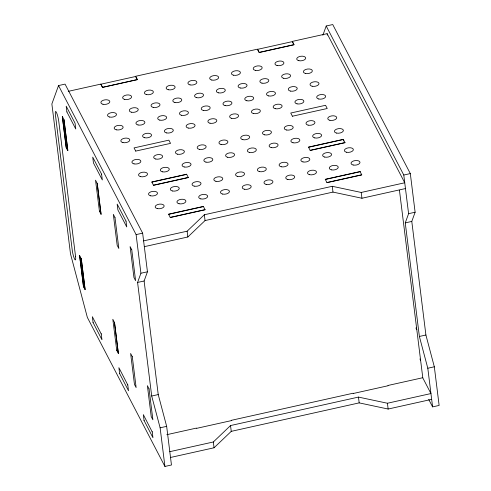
<?xml version="1.0" encoding="UTF-8"?>
<svg xmlns="http://www.w3.org/2000/svg" width="491" height="491" viewBox="0 0 491 491"><rect width="100%" height="100%" fill="white"/><g stroke="black" fill="none" stroke-linecap="round" stroke-linejoin="round"><path stroke-width="0.74" d="M58.533 85.569L51.868 103.969L70.495 253.847L87.349 317.413L164.927 466.45L171.457 464.995L166.658 426.354L158.231 394.574L144.115 280.993L147.447 271.793L142.642 233.151L65.058 84.114L58.533 85.569L136.111 234.606L140.917 273.241L137.584 282.448L151.701 396.022L160.127 427.808L164.927 466.45M322.875 35.205L326.202 26.005L332.732 24.55L410.316 173.587L415.116 212.229L411.789 221.429L425.906 335.009L434.326 366.789L439.132 405.431L432.602 406.886L428.723 399.435M432.602 406.886L427.802 368.244L419.375 336.458L405.259 222.883L408.592 213.677L403.786 175.035L326.202 26.005M143.605 240.878L187.126 231.193L204.33 214.763L332.266 186.298L361.223 192.454L404.75 182.769L327.129 33.664L292.311 41.416L293.986 44.632L259.168 52.377L257.493 49.161L135.626 76.283L137.333 79.56L102.515 87.312L100.839 84.096L68.243 91.351M144.323 246.672L187.844 236.987L205.054 220.563L332.984 192.091L361.941 198.247L405.468 188.562M169.8 451.671L213.327 441.986L230.531 425.556L358.461 397.09L387.424 403.24L430.945 393.555L422.659 377.64M170.524 457.465L214.045 447.78L231.249 431.356L359.185 402.884L388.142 409.04L431.669 399.355M135.719 151.099L170.549 143.372L168.873 140.156L134.055 147.901L135.731 151.118M292.403 116.226L327.233 108.505L325.564 105.289L290.74 113.034L292.415 116.25M151.86 182.13L186.684 174.385M308.551 147.263L343.369 139.512L343.547 140.972M153.462 185.181L188.28 177.435M310.146 150.314L344.97 142.568M168.628 214.334L203.446 206.588M325.312 179.467L360.136 171.721M170.23 217.39L205.048 209.639M326.914 182.523L361.732 174.771M136.111 234.606L142.642 233.151M403.786 175.035L410.316 173.587M140.917 273.241L147.447 271.793M408.592 213.677L415.116 212.229M137.584 282.448L144.115 280.993M405.259 222.883L411.789 221.429M151.701 396.022L158.231 394.574M419.375 336.458L425.906 335.009M160.127 427.808L166.658 426.354M427.802 368.244L434.326 366.789M166.823 434.682L196.461 428.084M231.279 420.339L353.146 393.217M387.964 385.472L422.782 377.72L399.435 190.207M196.529 428.373L231.347 420.621M353.213 393.506L388.031 385.754M416.104 328.031L416.767 329.308M416.055 328.031L416.724 329.32M419.897 358.946L420.609 360.222M101.606 174.201L92.707 157.102L93.462 162.963L102.331 179.994L101.576 174.139M66.899 111.936L75.767 129.004L75.043 123.173L66.175 106.142L66.905 111.973M99.366 211.062L101.103 214.414L97.261 183.505L95.524 180.148L99.434 211.204M116.655 350.169L118.392 353.526L114.55 322.612L112.813 319.254L116.723 350.31M101.244 333.966L92.345 316.695L93.094 322.728M127.807 384.993L118.877 367.661L119.663 373.755M152.222 431.902L143.329 414.631L144.078 420.664M93.069 322.532L101.962 339.76L101.214 333.727M119.601 373.491L128.525 390.787L127.746 384.692M144.053 420.468L152.946 437.696L152.198 431.663M361.223 192.454L361.941 198.247M387.424 403.24L388.142 409.04M327.129 33.664L327.313 35.119M332.266 186.298L332.984 192.091M358.461 397.09L359.185 402.884M204.33 214.763L205.054 220.563M230.531 425.556L231.249 431.356M187.126 231.193L187.844 236.987M213.327 441.986L214.045 447.78M97.187 183.339L101.029 214.254M114.477 322.452L118.319 353.36M64.014 119.632L67.856 150.547L66.181 147.331L62.339 116.416L63.965 119.669L67.807 150.577L66.144 147.386L62.302 116.471M81.303 258.739L85.146 289.653L83.47 286.437L79.591 255.578M135.651 76.479L100.833 84.225L102.49 87.423L137.314 79.671L135.651 76.479M292.335 41.612L257.517 49.358L259.18 52.555L293.999 44.804L292.335 41.612M186.611 174.219L151.787 181.971L153.523 185.322L188.341 177.576L186.611 174.219M343.295 139.352L308.477 147.097L310.214 150.455L345.032 142.709L343.295 139.352M203.372 206.429L168.554 214.174L170.291 217.531L205.109 209.78L203.372 206.429M360.063 171.562L325.238 179.307L326.975 182.664L361.793 174.913L360.063 171.562M126.027 221.11L117.159 204.078L117.883 209.909L126.752 226.946L126.027 221.11M114.998 217.568L113.323 214.352L117.177 245.285L118.84 248.483L114.998 217.568M131.76 249.778L130.09 246.562L133.939 277.495L135.602 280.686L131.76 249.778M81.254 258.775L79.628 255.523L83.47 286.437L85.096 289.69L81.254 258.775M132.288 356.675L130.612 353.465L134.466 384.398L136.13 387.589L132.288 356.675M149.049 388.884L147.38 385.668L151.228 416.601L152.891 419.799L149.049 388.884M75.559 256.535L58.754 121.289A6.776 1.08 77.5 0 0 56.367 112.304A6.776 1.08 77.5 0 0 55.428 114.906L72.238 250.146A6.776 1.08 77.5 0 0 74.62 259.138A6.776 1.08 77.5 0 0 75.559 256.535M102.993 104.27A4.517 2.289 -7.1 0 0 109.843 101.754A4.517 2.289 -7.1 0 0 103.22 100.268A4.517 2.289 -7.1 0 0 102.993 104.27M124.757 99.428A4.517 2.289 -7.1 0 0 131.606 96.911A4.517 2.289 -7.1 0 0 124.984 95.42A4.517 2.289 -7.1 0 0 124.757 99.428M146.521 94.585A4.517 2.289 -7.1 0 0 153.37 92.062A4.517 2.289 -7.1 0 0 146.748 90.577A4.517 2.289 -7.1 0 0 146.521 94.585M168.278 89.743A4.517 2.289 -7.1 0 0 175.127 87.22A4.517 2.289 -7.1 0 0 168.511 85.735A4.517 2.289 -7.1 0 0 168.278 89.743M190.042 84.9A4.517 2.289 -7.1 0 0 196.891 82.378A4.517 2.289 -7.1 0 0 190.269 80.892A4.517 2.289 -7.1 0 0 190.042 84.9M211.805 80.058A4.517 2.289 -7.1 0 0 218.655 77.535A4.517 2.289 -7.1 0 0 212.032 76.05A4.517 2.289 -7.1 0 0 211.805 80.058M233.569 75.215A4.517 2.289 -7.1 0 0 240.418 72.693A4.517 2.289 -7.1 0 0 233.796 71.207A4.517 2.289 -7.1 0 0 233.569 75.215M255.326 70.373A4.517 2.289 -7.1 0 0 262.176 67.85A4.517 2.289 -7.1 0 0 255.559 66.365A4.517 2.289 -7.1 0 0 255.326 70.373M277.09 65.53A4.517 2.289 -7.1 0 0 283.939 63.008A4.517 2.289 -7.1 0 0 277.317 61.522A4.517 2.289 -7.1 0 0 277.09 65.53M298.853 60.688A4.517 2.289 -7.1 0 0 305.703 58.165A4.517 2.289 -7.1 0 0 299.08 56.68A4.517 2.289 -7.1 0 0 298.853 60.688M109.646 117.048A4.517 2.289 -7.1 0 0 116.496 114.526A4.517 2.289 -7.1 0 0 109.874 113.04A4.517 2.289 -7.1 0 0 109.646 117.048M131.404 112.206A4.517 2.289 -7.1 0 0 138.253 109.683A4.517 2.289 -7.1 0 0 131.637 108.198A4.517 2.289 -7.1 0 0 131.404 112.206M153.167 107.363A4.517 2.289 -7.1 0 0 160.017 104.841A4.517 2.289 -7.1 0 0 153.395 103.356A4.517 2.289 -7.1 0 0 153.167 107.363M174.931 102.521A4.517 2.289 -7.1 0 0 181.78 99.998A4.517 2.289 -7.1 0 0 175.158 98.513A4.517 2.289 -7.1 0 0 174.931 102.521M196.695 97.678A4.517 2.289 -7.1 0 0 203.544 95.156A4.517 2.289 -7.1 0 0 196.922 93.671A4.517 2.289 -7.1 0 0 196.695 97.678M218.452 92.836A4.517 2.289 -7.1 0 0 225.301 90.313A4.517 2.289 -7.1 0 0 218.685 88.828A4.517 2.289 -7.1 0 0 218.452 92.836M240.216 87.993A4.517 2.289 -7.1 0 0 247.065 85.471A4.517 2.289 -7.1 0 0 240.443 83.986A4.517 2.289 -7.1 0 0 240.216 87.993M261.979 83.151A4.517 2.289 -7.1 0 0 268.829 80.628A4.517 2.289 -7.1 0 0 262.206 79.143A4.517 2.289 -7.1 0 0 261.979 83.151M283.743 78.302A4.517 2.289 -7.1 0 0 290.586 75.786A4.517 2.289 -7.1 0 0 283.97 74.301A4.517 2.289 -7.1 0 0 283.743 78.302M305.5 73.46A4.517 2.289 -7.1 0 0 312.35 70.943A4.517 2.289 -7.1 0 0 305.733 69.458A4.517 2.289 -7.1 0 0 305.5 73.46M116.293 129.82A4.517 2.289 -7.1 0 0 123.143 127.298A4.517 2.289 -7.1 0 0 116.52 125.813A4.517 2.289 -7.1 0 0 116.293 129.82M138.057 124.978A4.517 2.289 -7.1 0 0 144.906 122.455A4.517 2.289 -7.1 0 0 138.284 120.97A4.517 2.289 -7.1 0 0 138.057 124.978M159.82 120.135A4.517 2.289 -7.1 0 0 166.67 117.613A4.517 2.289 -7.1 0 0 160.048 116.128A4.517 2.289 -7.1 0 0 159.82 120.135M181.578 115.293A4.517 2.289 -7.1 0 0 188.427 112.77A4.517 2.289 -7.1 0 0 181.811 111.285A4.517 2.289 -7.1 0 0 181.578 115.293M203.342 110.45A4.517 2.289 -7.1 0 0 210.191 107.928A4.517 2.289 -7.1 0 0 203.569 106.443A4.517 2.289 -7.1 0 0 203.342 110.45M225.105 105.608A4.517 2.289 -7.1 0 0 231.955 103.085A4.517 2.289 -7.1 0 0 225.332 101.6A4.517 2.289 -7.1 0 0 225.105 105.608M246.869 100.765A4.517 2.289 -7.1 0 0 253.712 98.243A4.517 2.289 -7.1 0 0 247.096 96.758A4.517 2.289 -7.1 0 0 246.869 100.765M268.626 95.923A4.517 2.289 -7.1 0 0 275.476 93.4A4.517 2.289 -7.1 0 0 268.859 91.915A4.517 2.289 -7.1 0 0 268.626 95.923M290.39 91.081A4.517 2.289 -7.1 0 0 297.239 88.558A4.517 2.289 -7.1 0 0 290.617 87.073A4.517 2.289 -7.1 0 0 290.39 91.081M312.153 86.238A4.517 2.289 -7.1 0 0 319.003 83.716A4.517 2.289 -7.1 0 0 312.38 82.23A4.517 2.289 -7.1 0 0 312.153 86.238M122.946 142.593A4.517 2.289 -7.1 0 0 129.796 140.076A4.517 2.289 -7.1 0 0 123.173 138.591A4.517 2.289 -7.1 0 0 122.946 142.593M144.704 137.75A4.517 2.289 -7.1 0 0 151.553 135.234A4.517 2.289 -7.1 0 0 144.937 133.748A4.517 2.289 -7.1 0 0 144.704 137.75M166.467 132.908A4.517 2.289 -7.1 0 0 173.317 130.391A4.517 2.289 -7.1 0 0 166.695 128.906A4.517 2.289 -7.1 0 0 166.467 132.908M188.231 128.065A4.517 2.289 -7.1 0 0 195.08 125.549A4.517 2.289 -7.1 0 0 188.458 124.063A4.517 2.289 -7.1 0 0 188.231 128.065M209.995 123.223A4.517 2.289 -7.1 0 0 216.838 120.706A4.517 2.289 -7.1 0 0 210.222 119.215A4.517 2.289 -7.1 0 0 209.995 123.223M231.752 118.38A4.517 2.289 -7.1 0 0 238.601 115.858A4.517 2.289 -7.1 0 0 231.985 114.372A4.517 2.289 -7.1 0 0 231.752 118.38M253.516 113.538A4.517 2.289 -7.1 0 0 260.365 111.015A4.517 2.289 -7.1 0 0 253.743 109.53A4.517 2.289 -7.1 0 0 253.516 113.538M275.279 108.695A4.517 2.289 -7.1 0 0 282.129 106.173A4.517 2.289 -7.1 0 0 275.506 104.687A4.517 2.289 -7.1 0 0 275.279 108.695M297.043 103.853A4.517 2.289 -7.1 0 0 303.886 101.33A4.517 2.289 -7.1 0 0 297.27 99.845A4.517 2.289 -7.1 0 0 297.043 103.853M318.8 99.01A4.517 2.289 -7.1 0 0 325.65 96.488A4.517 2.289 -7.1 0 0 319.033 95.002A4.517 2.289 -7.1 0 0 318.8 99.01M134.031 163.884A4.517 2.289 -7.1 0 0 140.874 161.367A4.517 2.289 -7.1 0 0 134.258 159.882A4.517 2.289 -7.1 0 0 134.031 163.884M155.788 159.041A4.517 2.289 -7.1 0 0 162.638 156.525A4.517 2.289 -7.1 0 0 156.021 155.039A4.517 2.289 -7.1 0 0 155.788 159.041M177.552 154.199A4.517 2.289 -7.1 0 0 184.401 151.682A4.517 2.289 -7.1 0 0 177.779 150.197A4.517 2.289 -7.1 0 0 177.552 154.199M199.315 149.356A4.517 2.289 -7.1 0 0 206.165 146.84A4.517 2.289 -7.1 0 0 199.542 145.348A4.517 2.289 -7.1 0 0 199.315 149.356M221.073 144.514A4.517 2.289 -7.1 0 0 227.922 141.991A4.517 2.289 -7.1 0 0 221.306 140.506A4.517 2.289 -7.1 0 0 221.073 144.514M242.836 139.671A4.517 2.289 -7.1 0 0 249.686 137.149A4.517 2.289 -7.1 0 0 243.07 135.663A4.517 2.289 -7.1 0 0 242.836 139.671M264.6 134.829A4.517 2.289 -7.1 0 0 271.449 132.306A4.517 2.289 -7.1 0 0 264.827 130.821A4.517 2.289 -7.1 0 0 264.6 134.829M286.363 129.986A4.517 2.289 -7.1 0 0 293.213 127.464A4.517 2.289 -7.1 0 0 286.591 125.978A4.517 2.289 -7.1 0 0 286.363 129.986M308.121 125.144A4.517 2.289 -7.1 0 0 314.97 122.621A4.517 2.289 -7.1 0 0 308.354 121.136A4.517 2.289 -7.1 0 0 308.121 125.144M329.884 120.301A4.517 2.289 -7.1 0 0 336.734 117.779A4.517 2.289 -7.1 0 0 330.112 116.293A4.517 2.289 -7.1 0 0 329.884 120.301M140.678 176.662A4.517 2.289 -7.1 0 0 147.527 174.139A4.517 2.289 -7.1 0 0 140.905 172.654A4.517 2.289 -7.1 0 0 140.678 176.662M162.441 171.819A4.517 2.289 -7.1 0 0 169.291 169.297A4.517 2.289 -7.1 0 0 162.668 167.812A4.517 2.289 -7.1 0 0 162.441 171.819M184.199 166.977A4.517 2.289 -7.1 0 0 191.048 164.454A4.517 2.289 -7.1 0 0 184.432 162.969A4.517 2.289 -7.1 0 0 184.199 166.977M205.962 162.134A4.517 2.289 -7.1 0 0 212.812 159.612A4.517 2.289 -7.1 0 0 206.195 158.127A4.517 2.289 -7.1 0 0 205.962 162.134M227.726 157.292A4.517 2.289 -7.1 0 0 234.575 154.769A4.517 2.289 -7.1 0 0 227.953 153.284A4.517 2.289 -7.1 0 0 227.726 157.292M249.489 152.449A4.517 2.289 -7.1 0 0 256.339 149.927A4.517 2.289 -7.1 0 0 249.716 148.442A4.517 2.289 -7.1 0 0 249.489 152.449M271.247 147.607A4.517 2.289 -7.1 0 0 278.096 145.084A4.517 2.289 -7.1 0 0 271.48 143.599A4.517 2.289 -7.1 0 0 271.247 147.607M293.01 142.764A4.517 2.289 -7.1 0 0 299.86 140.242A4.517 2.289 -7.1 0 0 293.237 138.757A4.517 2.289 -7.1 0 0 293.01 142.764M314.774 137.922A4.517 2.289 -7.1 0 0 321.623 135.399A4.517 2.289 -7.1 0 0 315.001 133.914A4.517 2.289 -7.1 0 0 314.774 137.922M336.538 133.079A4.517 2.289 -7.1 0 0 343.387 130.557A4.517 2.289 -7.1 0 0 336.765 129.072A4.517 2.289 -7.1 0 0 336.538 133.079M353.158 165.013A4.517 2.289 -7.1 0 0 360.007 162.49A4.517 2.289 -7.1 0 0 353.391 161.005A4.517 2.289 -7.1 0 0 353.158 165.013M331.4 169.855A4.517 2.289 -7.1 0 0 338.25 167.333A4.517 2.289 -7.1 0 0 331.628 165.848A4.517 2.289 -7.1 0 0 331.4 169.855M309.637 174.698A4.517 2.289 -7.1 0 0 316.486 172.175A4.517 2.289 -7.1 0 0 309.864 170.69A4.517 2.289 -7.1 0 0 309.637 174.698M287.873 179.54A4.517 2.289 -7.1 0 0 294.723 177.018A4.517 2.289 -7.1 0 0 288.1 175.532A4.517 2.289 -7.1 0 0 287.873 179.54M266.11 184.383A4.517 2.289 -7.1 0 0 272.959 181.86A4.517 2.289 -7.1 0 0 266.343 180.375A4.517 2.289 -7.1 0 0 266.11 184.383M244.352 189.225A4.517 2.289 -7.1 0 0 251.202 186.703A4.517 2.289 -7.1 0 0 244.579 185.217A4.517 2.289 -7.1 0 0 244.352 189.225M222.589 194.068A4.517 2.289 -7.1 0 0 229.438 191.545A4.517 2.289 -7.1 0 0 222.816 190.06A4.517 2.289 -7.1 0 0 222.589 194.068M200.825 198.91A4.517 2.289 -7.1 0 0 207.675 196.388A4.517 2.289 -7.1 0 0 201.052 194.902A4.517 2.289 -7.1 0 0 200.825 198.91M179.062 203.753A4.517 2.289 -7.1 0 0 185.911 201.23A4.517 2.289 -7.1 0 0 179.295 199.745A4.517 2.289 -7.1 0 0 179.062 203.753M157.304 208.595A4.517 2.289 -7.1 0 0 164.154 206.073A4.517 2.289 -7.1 0 0 157.531 204.587A4.517 2.289 -7.1 0 0 157.304 208.595M346.511 152.241A4.517 2.289 -7.1 0 0 353.36 149.718A4.517 2.289 -7.1 0 0 346.738 148.233A4.517 2.289 -7.1 0 0 346.511 152.241M324.747 157.083A4.517 2.289 -7.1 0 0 331.597 154.561A4.517 2.289 -7.1 0 0 324.974 153.075A4.517 2.289 -7.1 0 0 324.747 157.083M302.984 161.926A4.517 2.289 -7.1 0 0 309.833 159.403A4.517 2.289 -7.1 0 0 303.217 157.918A4.517 2.289 -7.1 0 0 302.984 161.926M281.226 166.768A4.517 2.289 -7.1 0 0 288.076 164.246A4.517 2.289 -7.1 0 0 281.453 162.76A4.517 2.289 -7.1 0 0 281.226 166.768M259.463 171.611A4.517 2.289 -7.1 0 0 266.312 169.088A4.517 2.289 -7.1 0 0 259.69 167.603A4.517 2.289 -7.1 0 0 259.463 171.611M237.699 176.453A4.517 2.289 -7.1 0 0 244.549 173.931A4.517 2.289 -7.1 0 0 237.926 172.445A4.517 2.289 -7.1 0 0 237.699 176.453M215.936 181.296A4.517 2.289 -7.1 0 0 222.785 178.773A4.517 2.289 -7.1 0 0 216.169 177.288A4.517 2.289 -7.1 0 0 215.936 181.296M194.178 186.138A4.517 2.289 -7.1 0 0 201.028 183.616A4.517 2.289 -7.1 0 0 194.405 182.13A4.517 2.289 -7.1 0 0 194.178 186.138M172.415 190.981A4.517 2.289 -7.1 0 0 179.264 188.458A4.517 2.289 -7.1 0 0 172.642 186.973A4.517 2.289 -7.1 0 0 172.415 190.981M150.651 195.823A4.517 2.289 -7.1 0 0 157.501 193.301A4.517 2.289 -7.1 0 0 150.884 191.815A4.517 2.289 -7.1 0 0 150.651 195.823"/></g></svg>
